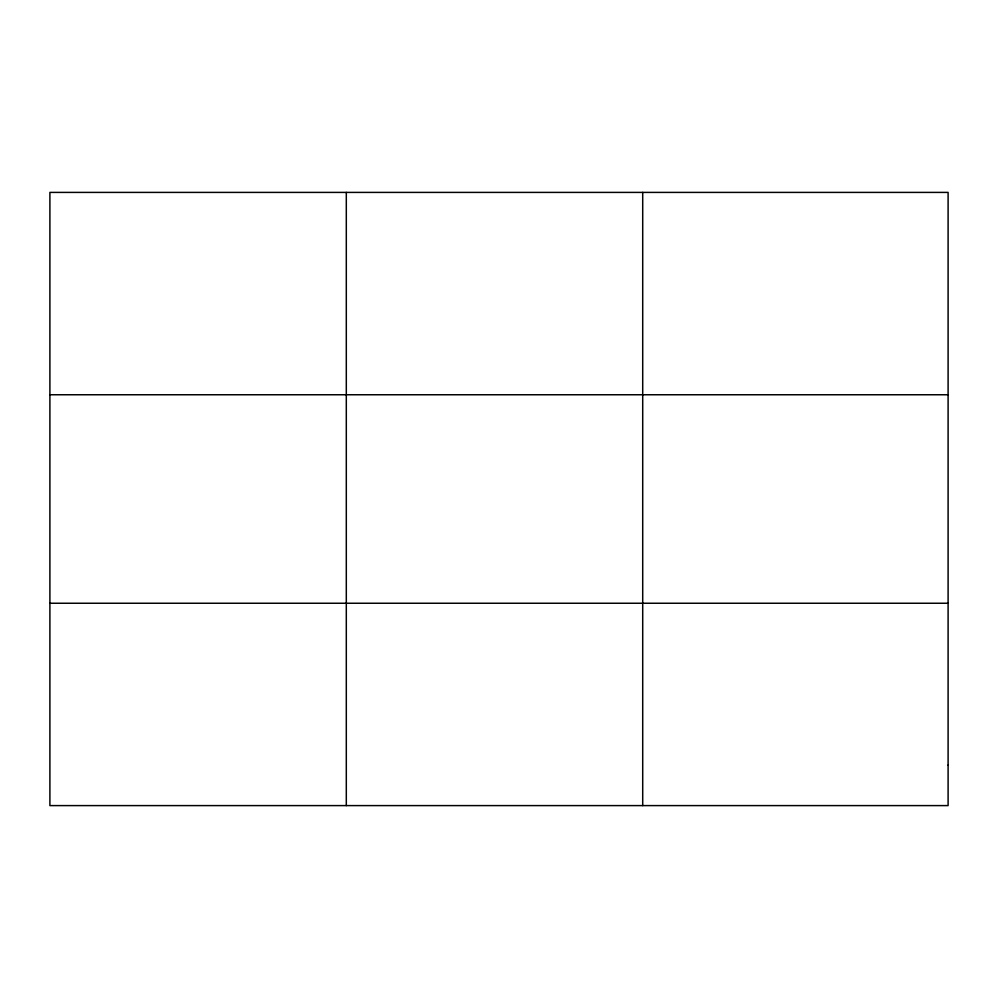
<?xml version="1.0" encoding="UTF-8"?>
<svg xmlns="http://www.w3.org/2000/svg" width="998" height="998" viewBox="0 0 998 998"><rect width="100%" height="100%" fill="white"/><g stroke="black" fill="none" stroke-linecap="round" stroke-linejoin="round"><path stroke-width="1.5" d="M346.306 805.598L346.306 192.402M642.712 805.598L642.712 192.402M49.9 394.759L948.1 394.759M49.9 603.241L948.1 603.241M948.1 765.129L948.1 805.598L49.9 805.598L49.9 192.402L948.1 192.402L948.1 765.129"/></g></svg>
